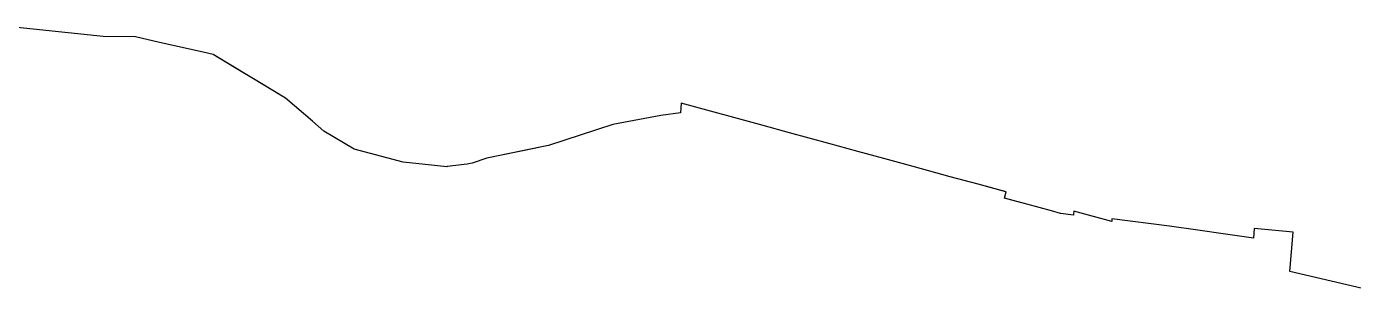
# Model space of a CAD drawing. Header units: inches. Extents: x 11258954 to 11313122, y 3645444 to 3695200.
# Drawn here: x 11265872 to 11269293, y 3650790 to 3651464 of the extents above; entities that cross this region are included whole.
import ezdxf

# ---------------------------------------------------------------- set-up
doc = ezdxf.new("R2010")
doc.units = ezdxf.units.IN
doc.header["$MEASUREMENT"] = 0
for name, color, linetype in [('CorporateLimit', 22, 'Continuous'), ('VotingPrecinct', 233, 'Continuous'), ('Ward', 133, 'Continuous')]:
    doc.layers.add(name, color=color, linetype=linetype)

msp = doc.modelspace()

# ---------------------------------------------------------------- linework, layer by layer
at = {"layer": 'CorporateLimit'}
msp.add_polyline3d([(11269316.6115, 3650789.6945, 0), (11269129.042, 3650832.894, 0), (11269137.5785, 3650934.135, 0), (11269037.5675, 3650944.0345, 0), (11269035.5175, 3650919.1185, 0), (11268963.8385, 3650929.3135, 0), (11268891.72, 3650939.5705, 0), (11268819.2935, 3650949.8715, 0), (11268670.513, 3650968.9605, 0), (11268669.965, 3650962.283, 0), (11268572.3875, 3650988.546, 0), (11268571.8645, 3650981.996, 0), (11268571.5915, 3650978.5775, 0), (11268538.3755, 3650982.694, 0), (11268514.7495, 3650989.102, 0), (11268451.361, 3651006.296, 0), (11268422.3305, 3651014.1775, 0), (11268394.034, 3651021.8595, 0), (11268397.796, 3651038.151, 0), (11268397.496, 3651038.228, 0), (11268325.676, 3651057.8355, 0), (11268253.7865, 3651077.4615, 0), (11268158.0285, 3651103.6035, 0), (11268082.7625, 3651124.151, 0), (11268015.24, 3651142.585, 0), (11267940.964, 3651162.8625, 0), (11267839.6905, 3651190.51, 0), (11267771.6635, 3651209.0815, 0), (11267559.8075, 3651266.918, 0), (11267558.435, 3651241.866, 0), (11267507.8935, 3651235.367, 0), (11267384.0235, 3651211.447, 0), (11267218.425, 3651157.89, 0), (11267201.32, 3651154.32, 0), (11267059.5515, 3651124.733, 0), (11267021.3085, 3651112.1665, 0), (11267008.2655, 3651109.727, 0), (11266956.8295, 3651103.2945, 0), (11266955.6865, 3651103.056, 0), (11266900.141, 3651108.685, 0), (11266843.375, 3651114.4375, 0), (11266717.469, 3651148.6875, 0), (11266639.1565, 3651195, 0), (11266609.4595, 3651220.353, 0), (11266540.25, 3651279.4375, 0), (11266474.875, 3651318.8125, 0), (11266408.8125, 3651358.5625, 0), (11266353.6565, 3651391.75, 0), (11266327.5, 3651397.6875, 0), (11266215.219, 3651423.25, 0), (11266153.594, 3651437.3125, 0), (11266070.0315, 3651438.75, 0), (11265889.719, 3651456.9375, 0), (11265824.4065, 3651463.9375, 0)], dxfattribs=at)
at = {"layer": 'VotingPrecinct'}
msp.add_polyline3d([(11269316.6115, 3650789.6945, 0), (11269129.042, 3650832.894, 0), (11269137.5785, 3650934.135, 0), (11269037.5675, 3650944.0345, 0), (11269035.5175, 3650919.1185, 0), (11268963.8385, 3650929.3135, 0), (11268891.72, 3650939.5705, 0), (11268819.2935, 3650949.8715, 0), (11268670.513, 3650968.9605, 0), (11268669.965, 3650962.283, 0), (11268572.3875, 3650988.546, 0), (11268571.8645, 3650981.996, 0), (11268571.5915, 3650978.5775, 0), (11268538.3755, 3650982.694, 0), (11268514.7495, 3650989.102, 0), (11268451.361, 3651006.296, 0), (11268394.1085, 3651021.825, 0), (11268398.1965, 3651038.0375, 0), (11268397.566, 3651038.2095, 0), (11268325.676, 3651057.8355, 0), (11268253.7865, 3651077.4615, 0), (11268158.0285, 3651103.6035, 0), (11268082.7625, 3651124.151, 0), (11268015.24, 3651142.585, 0), (11267940.964, 3651162.8625, 0), (11267839.6905, 3651190.51, 0), (11267771.6635, 3651209.0815, 0), (11267559.8075, 3651266.918, 0), (11267558.435, 3651241.866, 0), (11267507.8935, 3651235.367, 0), (11267384.0235, 3651211.447, 0), (11267218.425, 3651157.89, 0), (11267201.32, 3651154.32, 0), (11267185.7135, 3651151.063, 0), (11267059.5515, 3651124.733, 0), (11267021.3085, 3651112.1665, 0), (11267008.2655, 3651109.727, 0), (11266956.8295, 3651103.2945, 0), (11266955.6865, 3651103.056, 0), (11266900.141, 3651108.685, 0), (11266843.375, 3651114.4375, 0), (11266717.469, 3651148.6875, 0), (11266639.1565, 3651195, 0), (11266609.4595, 3651220.353, 0), (11266540.25, 3651279.4375, 0), (11266353.6565, 3651391.75, 0), (11266327.5, 3651397.6875, 0), (11266215.219, 3651423.25, 0), (11266153.594, 3651437.3125, 0), (11266070.0315, 3651438.75, 0), (11265889.719, 3651456.9375, 0), (11265848.691, 3651461.335, 0)], dxfattribs=at)
at = {"layer": 'Ward'}
msp.add_polyline3d([(11269316.6115, 3650789.6945, 0), (11269129.042, 3650832.894, 0), (11269137.5785, 3650934.135, 0), (11269037.5675, 3650944.0345, 0), (11269035.5175, 3650919.1185, 0), (11268963.8385, 3650929.3135, 0), (11268891.72, 3650939.5705, 0), (11268819.2935, 3650949.8715, 0), (11268670.513, 3650968.9605, 0), (11268669.965, 3650962.283, 0), (11268572.3875, 3650988.546, 0), (11268571.8645, 3650981.996, 0), (11268571.5915, 3650978.5775, 0), (11268538.3755, 3650982.694, 0), (11268514.7495, 3650989.102, 0), (11268451.361, 3651006.296, 0), (11268394.1085, 3651021.825, 0), (11268398.1965, 3651038.0375, 0), (11268397.566, 3651038.2095, 0), (11268325.676, 3651057.8355, 0), (11268253.7865, 3651077.4615, 0), (11268158.0285, 3651103.6035, 0), (11268082.7625, 3651124.151, 0), (11268015.24, 3651142.585, 0), (11267940.964, 3651162.8625, 0), (11267839.6905, 3651190.51, 0), (11267771.6635, 3651209.0815, 0), (11267559.8075, 3651266.918, 0), (11267558.435, 3651241.866, 0), (11267507.8935, 3651235.367, 0), (11267384.0235, 3651211.447, 0), (11267218.425, 3651157.89, 0), (11267201.32, 3651154.32, 0), (11267185.7135, 3651151.063, 0), (11267059.5515, 3651124.733, 0), (11267021.3085, 3651112.1665, 0), (11267008.2655, 3651109.727, 0), (11266956.8295, 3651103.2945, 0), (11266955.6865, 3651103.056, 0), (11266900.141, 3651108.685, 0), (11266843.375, 3651114.4375, 0), (11266717.469, 3651148.6875, 0), (11266639.1565, 3651195, 0), (11266609.4595, 3651220.353, 0), (11266540.25, 3651279.4375, 0), (11266353.6565, 3651391.75, 0), (11266327.5, 3651397.6875, 0), (11266215.219, 3651423.25, 0), (11266153.594, 3651437.3125, 0), (11266070.0315, 3651438.75, 0), (11265889.719, 3651456.9375, 0), (11265848.691, 3651461.335, 0)], dxfattribs=at)

doc.saveas('drawing.dxf')
